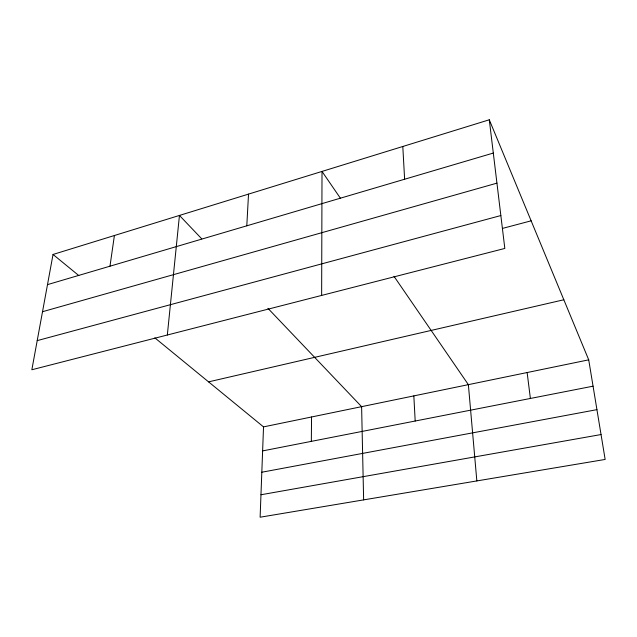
<?xml version="1.0" encoding="UTF-8"?>
<svg xmlns="http://www.w3.org/2000/svg" width="637" height="637" viewBox="0 0 637 637"><rect width="100%" height="100%" fill="white"/><g stroke="black" fill="none" stroke-linecap="round" stroke-linejoin="round"><path stroke-width="0.96" d="M321.645 295.417L322.011 171.425L340.5 198.362M311.334 441.369L311.549 416.98M154.863 337.865L263.527 426.886L260.119 517.212L605.15 459.444L588.715 359.841L489.288 119.788L53.038 254.458L31.85 369.755L504.822 248.438L489.288 119.788M246.798 225.817L248.526 194.11M167.332 334.998L179.451 215.433L201.746 238.843M109.978 266.194L114.405 235.515M47.496 284.635L493.301 153.063M42.52 311.708L496.94 183.145M37.201 340.628L500.849 215.545M502.505 228.404L531.131 220.824M208.57 381.866L563.833 299.764M263.527 426.886L588.715 359.841M262.619 450.908L593.063 386.181M261.815 472.224L596.933 409.647M260.963 494.758L601.041 434.545M53.038 254.458L78.797 275.558M267.93 308.316L361.609 406.661L363.631 499.878M394 276.307L468.37 384.652L476.842 480.927M527.133 372.534L530.39 398.459M402.799 146.486L404.622 179.236M413.835 395.895L415.189 421.025"/></g></svg>
